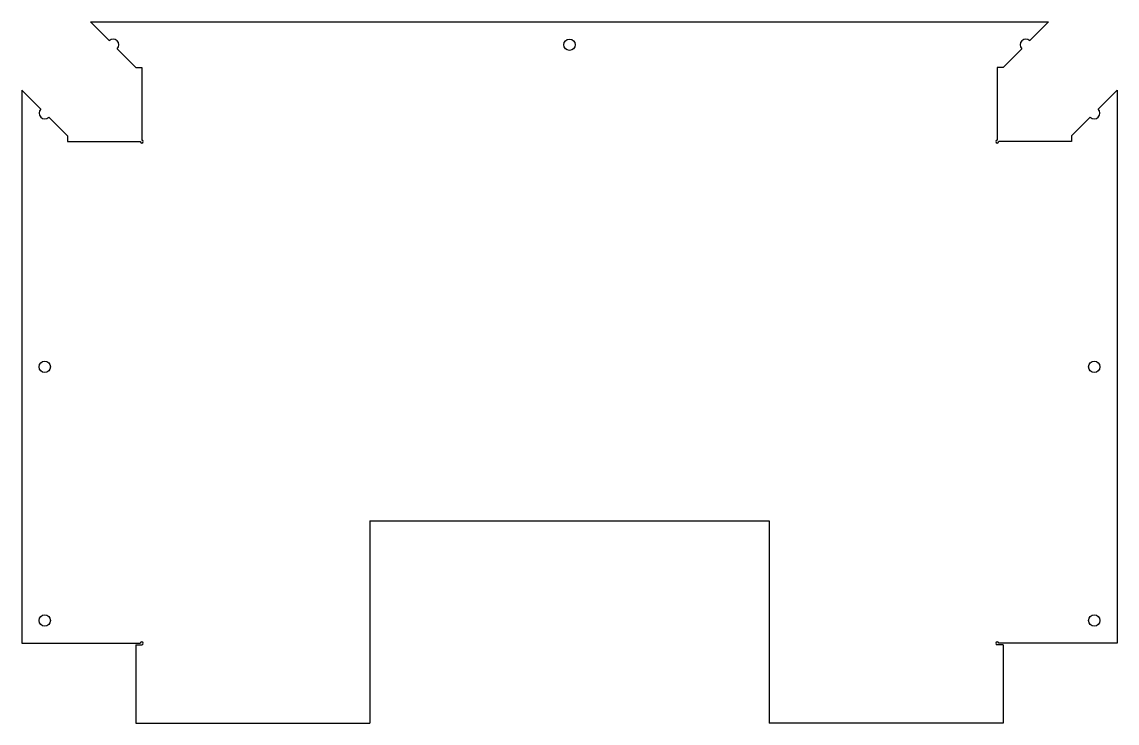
# Model space of a CAD drawing. Header units: inches. Extents: x 6.5 to 30.5, y 3.9 to 19.3.
import ezdxf

# ---------------------------------------------------------------- set-up
doc = ezdxf.new("R2010")
doc.units = ezdxf.units.IN
doc.header["$MEASUREMENT"] = 0

msp = doc.modelspace()

# ---------------------------------------------------------------- linework, layer by layer
for p, q in [((7.959, 19.252), (8.371, 18.841)), ((7.959, 19.252), (28.959, 19.252)), ((28.959, 19.252), (28.548, 18.841)), ((8.548, 18.664), (8.959, 18.252)), ((28.371, 18.664), (27.959, 18.252)), ((8.959, 18.252), (9.084, 18.252)), ((9.084, 18.252), (9.084, 16.658)), ((27.959, 18.252), (27.834, 18.252)), ((27.834, 18.252), (27.834, 16.658)), ((6.459, 17.752), (6.459, 5.627)), ((6.459, 17.752), (6.871, 17.341)), ((30.459, 17.752), (30.048, 17.341)), ((30.459, 17.752), (30.459, 5.627)), ((7.048, 17.164), (7.459, 16.752)), ((29.871, 17.164), (29.459, 16.752)), ((7.459, 16.752), (7.459, 16.627)), ((7.459, 16.627), (9.053, 16.627)), ((29.459, 16.627), (27.866, 16.627)), ((29.459, 16.752), (29.459, 16.627)), ((14.084, 8.315), (22.834, 8.315)), ((14.084, 8.315), (14.084, 3.877)), ((22.834, 8.315), (22.834, 3.877)), ((6.459, 5.627), (9.053, 5.627)), ((8.959, 5.596), (8.959, 3.877)), ((8.959, 5.596), (9.084, 5.596)), ((27.959, 5.596), (27.834, 5.596)), ((30.459, 5.627), (27.866, 5.627)), ((27.959, 5.596), (27.959, 3.877)), ((8.959, 3.877), (14.084, 3.877)), ((27.959, 3.877), (22.834, 3.877))]:
    msp.add_line(p, q)
for centre in [(18.459, 18.752), (6.959, 11.69), (29.959, 11.69), (6.959, 6.127), (29.959, 6.127)]:
    msp.add_circle(centre, 0.125)
for centre, radius, start, end in [((8.459, 18.752), 0.125, 315, 135), ((28.459, 18.752), 0.125, 45, 225), ((6.959, 17.252), 0.125, 135, 315), ((29.959, 17.252), 0.125, 225, 45), ((9.084, 16.627), 0.0312, 180, 90), ((27.834, 16.627), 0.0312, 90, 0), ((9.084, 5.627), 0.0312, 270, 180), ((27.834, 5.627), 0.0312, 0, 270)]:
    msp.add_arc(centre, radius, start, end)

doc.saveas('drawing.dxf')
